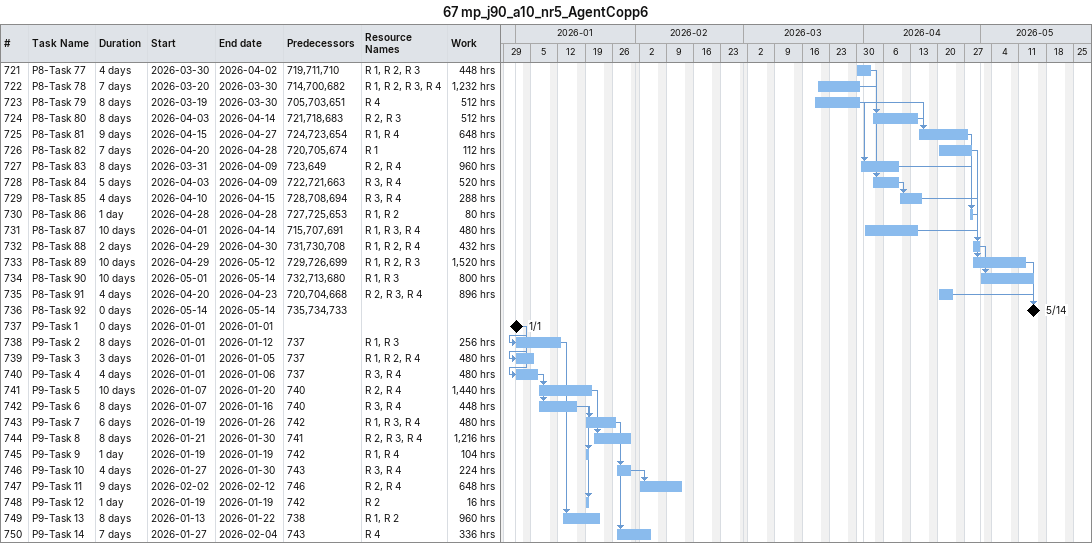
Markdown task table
67 mp_j90_a10_nr5_AgentCopp6

| ID | Task | Duration | Start | Finish | Predecessors | Resources | Work (h) |
|---|---|---|---|---|---|---|---|
| 721 | P8-Task 77 | 4d | 2026-03-30 | 2026-04-02 | 719, 711, 710 | R 1, R 2, R 3 | 448 |
| 722 | P8-Task 78 | 7d | 2026-03-20 | 2026-03-30 | 714, 700, 682 | R 1, R 2, R 3, R 4 | 1232 |
| 723 | P8-Task 79 | 8d | 2026-03-19 | 2026-03-30 | 705, 703, 651 | R 4 | 512 |
| 724 | P8-Task 80 | 8d | 2026-04-03 | 2026-04-14 | 721, 718, 683 | R 2, R 3 | 512 |
| 725 | P8-Task 81 | 9d | 2026-04-15 | 2026-04-27 | 724, 723, 654 | R 1, R 4 | 648 |
| 726 | P8-Task 82 | 7d | 2026-04-20 | 2026-04-28 | 720, 705, 674 | R 1 | 112 |
| 727 | P8-Task 83 | 8d | 2026-03-31 | 2026-04-09 | 723, 649 | R 2, R 4 | 960 |
| 728 | P8-Task 84 | 5d | 2026-04-03 | 2026-04-09 | 722, 721, 663 | R 3, R 4 | 520 |
| 729 | P8-Task 85 | 4d | 2026-04-10 | 2026-04-15 | 728, 708, 694 | R 3, R 4 | 288 |
| 730 | P8-Task 86 | 1d | 2026-04-28 | 2026-04-28 | 727, 725, 653 | R 1, R 2 | 80 |
| 731 | P8-Task 87 | 10d | 2026-04-01 | 2026-04-14 | 715, 707, 691 | R 1, R 3, R 4 | 480 |
| 732 | P8-Task 88 | 2d | 2026-04-29 | 2026-04-30 | 731, 730, 708 | R 1, R 2, R 4 | 432 |
| 733 | P8-Task 89 | 10d | 2026-04-29 | 2026-05-12 | 729, 726, 699 | R 1, R 2, R 3 | 1520 |
| 734 | P8-Task 90 | 10d | 2026-05-01 | 2026-05-14 | 732, 713, 680 | R 1, R 3 | 800 |
| 735 | P8-Task 91 | 4d | 2026-04-20 | 2026-04-23 | 720, 704, 668 | R 2, R 3, R 4 | 896 |
| 736 | P8-Task 92 | 0d | 2026-05-14 | 2026-05-14 | 735, 734, 733 |  |  |
| 737 | P9-Task 1 | 0d | 2026-01-01 | 2026-01-01 |  |  |  |
| 738 | P9-Task 2 | 8d | 2026-01-01 | 2026-01-12 | 737 | R 1, R 3 | 256 |
| 739 | P9-Task 3 | 3d | 2026-01-01 | 2026-01-05 | 737 | R 1, R 2, R 4 | 480 |
| 740 | P9-Task 4 | 4d | 2026-01-01 | 2026-01-06 | 737 | R 3, R 4 | 480 |
| 741 | P9-Task 5 | 10d | 2026-01-07 | 2026-01-20 | 740 | R 2, R 4 | 1440 |
| 742 | P9-Task 6 | 8d | 2026-01-07 | 2026-01-16 | 740 | R 3, R 4 | 448 |
| 743 | P9-Task 7 | 6d | 2026-01-19 | 2026-01-26 | 742 | R 1, R 3, R 4 | 480 |
| 744 | P9-Task 8 | 8d | 2026-01-21 | 2026-01-30 | 741 | R 2, R 3, R 4 | 1216 |
| 745 | P9-Task 9 | 1d | 2026-01-19 | 2026-01-19 | 742 | R 1, R 4 | 104 |
| 746 | P9-Task 10 | 4d | 2026-01-27 | 2026-01-30 | 743 | R 3, R 4 | 224 |
| 747 | P9-Task 11 | 9d | 2026-02-02 | 2026-02-12 | 746 | R 2, R 4 | 648 |
| 748 | P9-Task 12 | 1d | 2026-01-19 | 2026-01-19 | 742 | R 2 | 16 |
| 749 | P9-Task 13 | 8d | 2026-01-13 | 2026-01-22 | 738 | R 1, R 2 | 960 |
| 750 | P9-Task 14 | 7d | 2026-01-27 | 2026-02-04 | 743 | R 4 | 336 |
